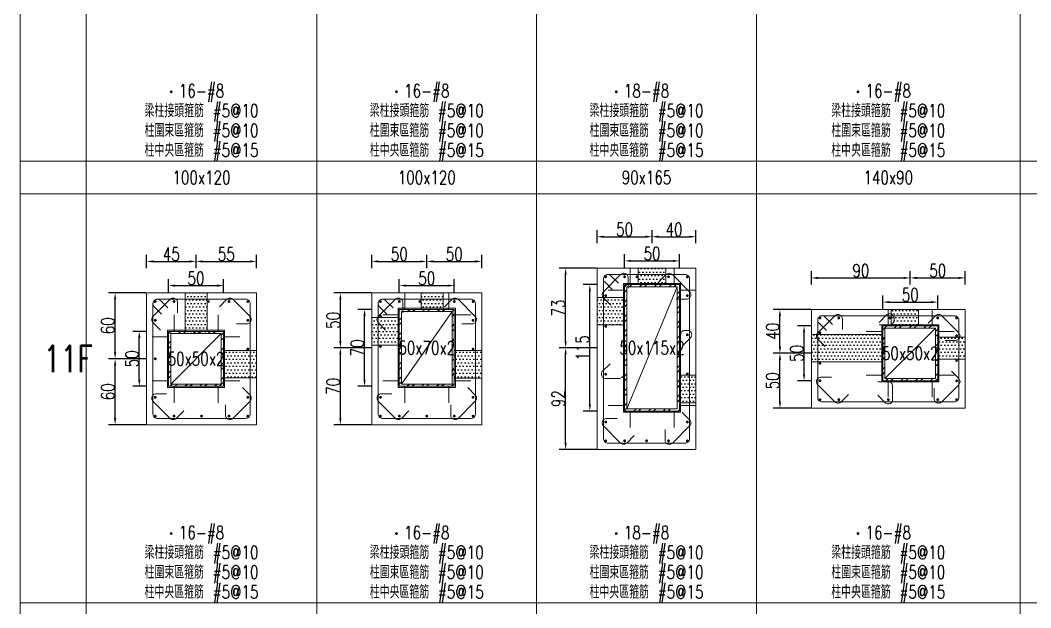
# Model space of a CAD drawing. Header units: millimetres. Extents: x 0 to 3905, y 0 to 8880.
# Drawn here: x 0 to 920, y 4447 to 4982 of the extents above; entities that cross this region are included whole.
import ezdxf
from ezdxf.enums import TextEntityAlignment as Align

# ---------------------------------------------------------------- set-up
doc = ezdxf.new("R2010")
doc.units = ezdxf.units.MM
doc.layers.get('DEFPOINTS').update_dxf_attribs({"color": 3})
for name, color, linetype in [('Hatch線', 6, 'Continuous'), ('TC-鋼粱', 132, 'Continuous'), ('主筋斷面', 2, 'Continuous'), ('文字-主筋根數', 7, 'Continuous'), ('文字-剪力筋 中央區', 7, 'Continuous'), ('文字-剪力筋-BC', 7, 'Continuous'), ('文字-剪力筋-圍束區', 7, 'Continuous'), ('文字-斷面尺寸', 7, 'Continuous'), ('文字-樓群名稱', 7, 'Continuous'), ('文字-輔助字', 7, 'Continuous'), ('柱斷面線', 4, 'Continuous'), ('標註字', 4, 'Continuous'), ('箍筋線', 1, 'Continuous'), ('網格線', 7, 'Continuous'), ('鋼柱', 11, 'Continuous')]:
    doc.layers.add(name, color=color, linetype=linetype)
doc.styles.add('note', font='txt.shx', dxfattribs={"width": 0.75, "height": 12})
doc.styles.add('txt', font='txt.shx', dxfattribs={"height": 0.2, "bigfont": 'chineset.shx'})
doc.dimstyles.new('RCAD_DIM', dxfattribs={"dimtxt": 12, "dimasz": 6, "dimexe": 6, "dimexo": 0.625, "dimtad": 1, "dimdec": 0, "dimdsep": 46, "dimtxsty": 'note', "dimcen": 2.5, "dimclrd": 256, "dimclre": 256, "dimclrt": 256, "dimadec": 0, "dimazin": 0, "dimtfac": 1, "dimtmove": 0, "dimatfit": 3, "dimfxl": 0, "dimtolj": 1, "dimarcsym": 0})

# ---------------------------------------------------------------- blocks, each defined once
blk = doc.blocks.new('*D84')
at = {"layer": 'DEFPOINTS', "color": 0}
for p in [(185, 4740.62), (135, 4734), (185, 4734)]:
    blk.add_point(p, dxfattribs=at)
at = {"layer": '標註字', "lineweight": -2}
for p, q in [((135, 4734.62), (135, 4746.62)), ((185, 4734.62), (185, 4746.62)), ((141, 4740.62), (179, 4740.62))]:
    blk.add_line(p, q, dxfattribs=at)
at = {"layer": '標註字'}
for points in [[(141, 4741.62), (141, 4739.62), (135, 4740.62)], [(179, 4739.62), (179, 4741.62), (185, 4740.62)]]:
    blk.add_solid(points, dxfattribs=at)
at = {"layer": '標註字', "insert": (160, 4747.25), "char_height": 12, "attachment_point": 5, "style": 'note'}
blk.add_mtext('\\A1;50', dxfattribs=at)
blk = doc.blocks.new('*D85')
at = {"layer": 'DEFPOINTS', "color": 0}
for p in [(108.38, 4699), (115, 4699), (115, 4649)]:
    blk.add_point(p, dxfattribs=at)
at = {"layer": '標註字', "lineweight": -2}
for p, q in [((114.38, 4699), (102.38, 4699)), ((108.38, 4655), (108.38, 4693)), ((114.38, 4649), (102.38, 4649))]:
    blk.add_line(p, q, dxfattribs=at)
at = {"layer": '標註字'}
for points in [[(109.38, 4693), (107.38, 4693), (108.38, 4699)], [(107.38, 4655), (109.38, 4655), (108.38, 4649)]]:
    blk.add_solid(points, dxfattribs=at)
at = {"layer": '標註字', "insert": (101.75, 4674), "char_height": 12, "attachment_point": 5, "rotation": 90, "style": 'note'}
blk.add_mtext('\\A1;50', dxfattribs=at)
blk = doc.blocks.new('*D86')
at = {"layer": 'DEFPOINTS', "color": 0}
for p in [(115, 4756), (160, 4762.62), (160, 4756)]:
    blk.add_point(p, dxfattribs=at)
at = {"layer": '標註字', "lineweight": -2}
for p, q in [((115, 4756.62), (115, 4768.62)), ((160, 4756.62), (160, 4768.62)), ((121, 4762.62), (154, 4762.62))]:
    blk.add_line(p, q, dxfattribs=at)
at = {"layer": '標註字'}
for points in [[(121, 4763.62), (121, 4761.62), (115, 4762.62)], [(154, 4761.62), (154, 4763.62), (160, 4762.62)]]:
    blk.add_solid(points, dxfattribs=at)
at = {"layer": '標註字', "insert": (137.5, 4769.25), "char_height": 12, "attachment_point": 5, "style": 'note'}
blk.add_mtext('\\A1;45', dxfattribs=at)
blk = doc.blocks.new('*D87')
at = {"layer": 'DEFPOINTS', "color": 0}
for p in [(160, 4756), (215, 4762.62), (215, 4756)]:
    blk.add_point(p, dxfattribs=at)
at = {"layer": '標註字', "lineweight": -2}
for p, q in [((160, 4756.62), (160, 4768.62)), ((215, 4756.62), (215, 4768.62)), ((166, 4762.62), (209, 4762.62))]:
    blk.add_line(p, q, dxfattribs=at)
at = {"layer": '標註字'}
for points in [[(166, 4763.62), (166, 4761.62), (160, 4762.62)], [(209, 4761.62), (209, 4763.62), (215, 4762.62)]]:
    blk.add_solid(points, dxfattribs=at)
at = {"layer": '標註字', "insert": (187.5, 4769.25), "char_height": 12, "attachment_point": 5, "style": 'note'}
blk.add_mtext('\\A1;55', dxfattribs=at)
blk = doc.blocks.new('*D88')
at = {"layer": 'DEFPOINTS', "color": 0}
for p in [(86.38, 4674), (115, 4674), (115, 4614)]:
    blk.add_point(p, dxfattribs=at)
at = {"layer": '標註字', "lineweight": -2}
for p, q in [((114.38, 4674), (80.38, 4674)), ((86.38, 4620), (86.38, 4668)), ((114.38, 4614), (80.38, 4614))]:
    blk.add_line(p, q, dxfattribs=at)
at = {"layer": '標註字'}
for points in [[(87.38, 4668), (85.38, 4668), (86.38, 4674)], [(85.38, 4620), (87.38, 4620), (86.38, 4614)]]:
    blk.add_solid(points, dxfattribs=at)
at = {"layer": '標註字', "insert": (79.75, 4644), "char_height": 12, "attachment_point": 5, "rotation": 90, "style": 'note'}
blk.add_mtext('\\A1;60', dxfattribs=at)
blk = doc.blocks.new('*D89')
at = {"layer": 'DEFPOINTS', "color": 0}
for p in [(86.38, 4734), (115, 4734), (115, 4674)]:
    blk.add_point(p, dxfattribs=at)
at = {"layer": '標註字', "lineweight": -2}
for p, q in [((114.38, 4734), (80.38, 4734)), ((86.38, 4680), (86.38, 4728)), ((114.38, 4674), (80.38, 4674))]:
    blk.add_line(p, q, dxfattribs=at)
at = {"layer": '標註字'}
for points in [[(87.38, 4728), (85.38, 4728), (86.38, 4734)], [(85.38, 4680), (87.38, 4680), (86.38, 4674)]]:
    blk.add_solid(points, dxfattribs=at)
at = {"layer": '標註字', "insert": (79.75, 4704), "char_height": 12, "attachment_point": 5, "rotation": 90, "style": 'note'}
blk.add_mtext('\\A1;60', dxfattribs=at)
blk = doc.blocks.new('Circle_Filled')
at = {"const_width": 0.5}
blk.add_lwpolyline([(-0.25, 0, 1), (0.25, 0, 1)], format="xyb", close=True, dxfattribs=at)
blk = doc.blocks.new('*D216')
at = {"layer": 'DEFPOINTS', "color": 0}
for p in [(395, 4740.62), (345, 4734), (395, 4734)]:
    blk.add_point(p, dxfattribs=at)
at = {"layer": '標註字', "lineweight": -2}
for p, q in [((345, 4734.62), (345, 4746.62)), ((395, 4734.62), (395, 4746.62)), ((351, 4740.62), (389, 4740.62))]:
    blk.add_line(p, q, dxfattribs=at)
at = {"layer": '標註字'}
for points in [[(351, 4741.62), (351, 4739.62), (345, 4740.62)], [(389, 4739.62), (389, 4741.62), (395, 4740.62)]]:
    blk.add_solid(points, dxfattribs=at)
at = {"layer": '標註字', "insert": (370, 4747.25), "char_height": 12, "attachment_point": 5, "style": 'note'}
blk.add_mtext('\\A1;50', dxfattribs=at)
blk = doc.blocks.new('*D217')
at = {"layer": 'DEFPOINTS', "color": 0}
for p in [(313.38, 4719), (320, 4719), (320, 4649)]:
    blk.add_point(p, dxfattribs=at)
at = {"layer": '標註字', "lineweight": -2}
for p, q in [((319.38, 4719), (307.38, 4719)), ((313.38, 4655), (313.38, 4713)), ((319.38, 4649), (307.38, 4649))]:
    blk.add_line(p, q, dxfattribs=at)
at = {"layer": '標註字'}
for points in [[(314.38, 4713), (312.38, 4713), (313.38, 4719)], [(312.38, 4655), (314.38, 4655), (313.38, 4649)]]:
    blk.add_solid(points, dxfattribs=at)
at = {"layer": '標註字', "insert": (306.75, 4684), "char_height": 12, "attachment_point": 5, "rotation": 90, "style": 'note'}
blk.add_mtext('\\A1;70', dxfattribs=at)
blk = doc.blocks.new('*D218')
at = {"layer": 'DEFPOINTS', "color": 0}
for p in [(320, 4756), (370, 4762.62), (370, 4756)]:
    blk.add_point(p, dxfattribs=at)
at = {"layer": '標註字', "lineweight": -2}
for p, q in [((320, 4756.62), (320, 4768.62)), ((370, 4756.62), (370, 4768.62)), ((326, 4762.62), (364, 4762.62))]:
    blk.add_line(p, q, dxfattribs=at)
at = {"layer": '標註字'}
for points in [[(326, 4763.62), (326, 4761.62), (320, 4762.62)], [(364, 4761.62), (364, 4763.62), (370, 4762.62)]]:
    blk.add_solid(points, dxfattribs=at)
at = {"layer": '標註字', "insert": (345, 4769.25), "char_height": 12, "attachment_point": 5, "style": 'note'}
blk.add_mtext('\\A1;50', dxfattribs=at)
blk = doc.blocks.new('*D219')
at = {"layer": 'DEFPOINTS', "color": 0}
for p in [(370, 4756), (420, 4762.62), (420, 4756)]:
    blk.add_point(p, dxfattribs=at)
at = {"layer": '標註字', "lineweight": -2}
for p, q in [((370, 4756.62), (370, 4768.62)), ((420, 4756.62), (420, 4768.62)), ((376, 4762.62), (414, 4762.62))]:
    blk.add_line(p, q, dxfattribs=at)
at = {"layer": '標註字'}
for points in [[(376, 4763.62), (376, 4761.62), (370, 4762.62)], [(414, 4761.62), (414, 4763.62), (420, 4762.62)]]:
    blk.add_solid(points, dxfattribs=at)
at = {"layer": '標註字', "insert": (395, 4769.25), "char_height": 12, "attachment_point": 5, "style": 'note'}
blk.add_mtext('\\A1;50', dxfattribs=at)
blk = doc.blocks.new('*D220')
at = {"layer": 'DEFPOINTS', "color": 0}
for p in [(291.38, 4684), (320, 4684), (320, 4614)]:
    blk.add_point(p, dxfattribs=at)
at = {"layer": '標註字', "lineweight": -2}
for p, q in [((319.38, 4684), (285.38, 4684)), ((291.38, 4620), (291.38, 4678)), ((319.38, 4614), (285.38, 4614))]:
    blk.add_line(p, q, dxfattribs=at)
at = {"layer": '標註字'}
for points in [[(292.38, 4678), (290.38, 4678), (291.38, 4684)], [(290.38, 4620), (292.38, 4620), (291.38, 4614)]]:
    blk.add_solid(points, dxfattribs=at)
at = {"layer": '標註字', "insert": (284.75, 4649), "char_height": 12, "attachment_point": 5, "rotation": 90, "style": 'note'}
blk.add_mtext('\\A1;70', dxfattribs=at)
blk = doc.blocks.new('*D221')
at = {"layer": 'DEFPOINTS', "color": 0}
for p in [(291.38, 4734), (320, 4734), (320, 4684)]:
    blk.add_point(p, dxfattribs=at)
at = {"layer": '標註字', "lineweight": -2}
for p, q in [((319.38, 4734), (285.38, 4734)), ((291.38, 4690), (291.38, 4728)), ((319.38, 4684), (285.38, 4684))]:
    blk.add_line(p, q, dxfattribs=at)
at = {"layer": '標註字'}
for points in [[(292.38, 4728), (290.38, 4728), (291.38, 4734)], [(290.38, 4690), (292.38, 4690), (291.38, 4684)]]:
    blk.add_solid(points, dxfattribs=at)
at = {"layer": '標註字', "insert": (284.75, 4709), "char_height": 12, "attachment_point": 5, "rotation": 90, "style": 'note'}
blk.add_mtext('\\A1;50', dxfattribs=at)
blk = doc.blocks.new('*D348')
at = {"layer": 'DEFPOINTS', "color": 0}
for p in [(550, 4756.5), (600, 4763.12), (600, 4756.5)]:
    blk.add_point(p, dxfattribs=at)
at = {"layer": '標註字', "lineweight": -2}
for p, q in [((550, 4757.12), (550, 4769.12)), ((600, 4757.12), (600, 4769.12)), ((556, 4763.12), (594, 4763.12))]:
    blk.add_line(p, q, dxfattribs=at)
at = {"layer": '標註字'}
for points in [[(556, 4764.12), (556, 4762.12), (550, 4763.12)], [(594, 4762.12), (594, 4764.12), (600, 4763.12)]]:
    blk.add_solid(points, dxfattribs=at)
at = {"layer": '標註字', "insert": (575, 4769.75), "char_height": 12, "attachment_point": 5, "style": 'note'}
blk.add_mtext('\\A1;50', dxfattribs=at)
blk = doc.blocks.new('*D349')
at = {"layer": 'DEFPOINTS', "color": 0}
for p in [(518.38, 4741.49), (525, 4741.49), (525, 4626.49)]:
    blk.add_point(p, dxfattribs=at)
at = {"layer": '標註字', "lineweight": -2}
for p, q in [((524.38, 4741.49), (512.38, 4741.49)), ((518.38, 4632.49), (518.38, 4735.49)), ((524.38, 4626.49), (512.38, 4626.49))]:
    blk.add_line(p, q, dxfattribs=at)
at = {"layer": '標註字'}
for points in [[(519.38, 4735.49), (517.38, 4735.49), (518.38, 4741.49)], [(517.38, 4632.49), (519.38, 4632.49), (518.38, 4626.49)]]:
    blk.add_solid(points, dxfattribs=at)
at = {"layer": '標註字', "insert": (511.75, 4683.99), "char_height": 12, "attachment_point": 5, "rotation": 90, "style": 'note'}
blk.add_mtext('\\A1;115', dxfattribs=at)
blk = doc.blocks.new('*D350')
at = {"layer": 'DEFPOINTS', "color": 0}
for p in [(575, 4785.12), (525, 4778.5), (575, 4778.5)]:
    blk.add_point(p, dxfattribs=at)
at = {"layer": '標註字', "lineweight": -2}
for p, q in [((525, 4779.12), (525, 4791.12)), ((531, 4785.12), (569, 4785.12)), ((575, 4779.12), (575, 4791.12))]:
    blk.add_line(p, q, dxfattribs=at)
at = {"layer": '標註字'}
for points in [[(531, 4786.12), (531, 4784.12), (525, 4785.12)], [(569, 4784.12), (569, 4786.12), (575, 4785.12)]]:
    blk.add_solid(points, dxfattribs=at)
at = {"layer": '標註字', "insert": (550, 4791.75), "char_height": 12, "attachment_point": 5, "style": 'note'}
blk.add_mtext('\\A1;50', dxfattribs=at)
blk = doc.blocks.new('*D351')
at = {"layer": 'DEFPOINTS', "color": 0}
for p in [(615, 4785.12), (575, 4778.5), (615, 4778.5)]:
    blk.add_point(p, dxfattribs=at)
at = {"layer": '標註字', "lineweight": -2}
for p, q in [((575, 4779.12), (575, 4791.12)), ((581, 4785.12), (609, 4785.12)), ((615, 4779.12), (615, 4791.12))]:
    blk.add_line(p, q, dxfattribs=at)
at = {"layer": '標註字'}
for points in [[(581, 4786.12), (581, 4784.12), (575, 4785.12)], [(609, 4784.12), (609, 4786.12), (615, 4785.12)]]:
    blk.add_solid(points, dxfattribs=at)
at = {"layer": '標註字', "insert": (595, 4791.75), "char_height": 12, "attachment_point": 5, "style": 'note'}
blk.add_mtext('\\A1;40', dxfattribs=at)
blk = doc.blocks.new('*D352')
at = {"layer": 'DEFPOINTS', "color": 0}
for p in [(496.38, 4683.99), (525, 4683.99), (525, 4591.5)]:
    blk.add_point(p, dxfattribs=at)
at = {"layer": '標註字', "lineweight": -2}
for p, q in [((524.38, 4683.99), (490.38, 4683.99)), ((496.38, 4597.5), (496.38, 4677.99)), ((524.38, 4591.5), (490.38, 4591.5))]:
    blk.add_line(p, q, dxfattribs=at)
at = {"layer": '標註字'}
for points in [[(497.38, 4677.99), (495.38, 4677.99), (496.38, 4683.99)], [(495.38, 4597.5), (497.38, 4597.5), (496.38, 4591.5)]]:
    blk.add_solid(points, dxfattribs=at)
at = {"layer": '標註字', "insert": (489.75, 4637.74), "char_height": 12, "attachment_point": 5, "rotation": 90, "style": 'note'}
blk.add_mtext('\\A1;92', dxfattribs=at)
blk = doc.blocks.new('*D353')
at = {"layer": 'DEFPOINTS', "color": 0}
for p in [(496.38, 4756.5), (525, 4756.5), (525, 4683.99)]:
    blk.add_point(p, dxfattribs=at)
at = {"layer": '標註字', "lineweight": -2}
for p, q in [((524.38, 4756.5), (490.38, 4756.5)), ((496.38, 4689.99), (496.38, 4750.5)), ((524.38, 4683.99), (490.38, 4683.99))]:
    blk.add_line(p, q, dxfattribs=at)
at = {"layer": '標註字'}
for points in [[(497.38, 4750.5), (495.38, 4750.5), (496.38, 4756.5)], [(495.38, 4689.99), (497.38, 4689.99), (496.38, 4683.99)]]:
    blk.add_solid(points, dxfattribs=at)
at = {"layer": '標註字', "insert": (489.75, 4720.24), "char_height": 12, "attachment_point": 5, "rotation": 90, "style": 'note'}
blk.add_mtext('\\A1;73', dxfattribs=at)
blk = doc.blocks.new('*D480')
at = {"layer": 'DEFPOINTS', "color": 0}
for p in [(785, 4719), (835, 4725.62), (835, 4719)]:
    blk.add_point(p, dxfattribs=at)
at = {"layer": '標註字', "lineweight": -2}
for p, q in [((785, 4719.62), (785, 4731.62)), ((835, 4719.62), (835, 4731.62)), ((791, 4725.62), (829, 4725.62))]:
    blk.add_line(p, q, dxfattribs=at)
at = {"layer": '標註字'}
for points in [[(791, 4726.62), (791, 4724.62), (785, 4725.62)], [(829, 4724.62), (829, 4726.62), (835, 4725.62)]]:
    blk.add_solid(points, dxfattribs=at)
at = {"layer": '標註字', "insert": (810, 4732.25), "char_height": 12, "attachment_point": 5, "style": 'note'}
blk.add_mtext('\\A1;50', dxfattribs=at)
blk = doc.blocks.new('*D481')
at = {"layer": 'DEFPOINTS', "color": 0}
for p in [(713.38, 4704), (720, 4704), (720, 4654)]:
    blk.add_point(p, dxfattribs=at)
at = {"layer": '標註字', "lineweight": -2}
for p, q in [((719.38, 4704), (707.38, 4704)), ((713.38, 4660), (713.38, 4698)), ((719.38, 4654), (707.38, 4654))]:
    blk.add_line(p, q, dxfattribs=at)
at = {"layer": '標註字'}
for points in [[(714.38, 4698), (712.38, 4698), (713.38, 4704)], [(712.38, 4660), (714.38, 4660), (713.38, 4654)]]:
    blk.add_solid(points, dxfattribs=at)
at = {"layer": '標註字', "insert": (706.75, 4679), "char_height": 12, "attachment_point": 5, "rotation": 90, "style": 'note'}
blk.add_mtext('\\A1;50', dxfattribs=at)
blk = doc.blocks.new('*D482')
at = {"layer": 'DEFPOINTS', "color": 0}
for p in [(810, 4747.62), (720, 4741), (810, 4741)]:
    blk.add_point(p, dxfattribs=at)
at = {"layer": '標註字', "lineweight": -2}
for p, q in [((720, 4741.62), (720, 4753.62)), ((726, 4747.62), (804, 4747.62)), ((810, 4741.62), (810, 4753.62))]:
    blk.add_line(p, q, dxfattribs=at)
at = {"layer": '標註字'}
for points in [[(726, 4748.62), (726, 4746.62), (720, 4747.62)], [(804, 4746.62), (804, 4748.62), (810, 4747.62)]]:
    blk.add_solid(points, dxfattribs=at)
at = {"layer": '標註字', "insert": (765, 4754.25), "char_height": 12, "attachment_point": 5, "style": 'note'}
blk.add_mtext('\\A1;90', dxfattribs=at)
blk = doc.blocks.new('*D483')
at = {"layer": 'DEFPOINTS', "color": 0}
for p in [(860, 4747.62), (810, 4741), (860, 4741)]:
    blk.add_point(p, dxfattribs=at)
at = {"layer": '標註字', "lineweight": -2}
for p, q in [((810, 4741.62), (810, 4753.62)), ((816, 4747.62), (854, 4747.62)), ((860, 4741.62), (860, 4753.62))]:
    blk.add_line(p, q, dxfattribs=at)
at = {"layer": '標註字'}
for points in [[(816, 4748.62), (816, 4746.62), (810, 4747.62)], [(854, 4746.62), (854, 4748.62), (860, 4747.62)]]:
    blk.add_solid(points, dxfattribs=at)
at = {"layer": '標註字', "insert": (835, 4754.25), "char_height": 12, "attachment_point": 5, "style": 'note'}
blk.add_mtext('\\A1;50', dxfattribs=at)
blk = doc.blocks.new('*D484')
at = {"layer": 'DEFPOINTS', "color": 0}
for p in [(691.38, 4679), (720, 4679), (720, 4629)]:
    blk.add_point(p, dxfattribs=at)
at = {"layer": '標註字', "lineweight": -2}
for p, q in [((719.38, 4679), (685.38, 4679)), ((691.38, 4635), (691.38, 4673)), ((719.38, 4629), (685.38, 4629))]:
    blk.add_line(p, q, dxfattribs=at)
at = {"layer": '標註字'}
for points in [[(692.38, 4673), (690.38, 4673), (691.38, 4679)], [(690.38, 4635), (692.38, 4635), (691.38, 4629)]]:
    blk.add_solid(points, dxfattribs=at)
at = {"layer": '標註字', "insert": (684.75, 4654), "char_height": 12, "attachment_point": 5, "rotation": 90, "style": 'note'}
blk.add_mtext('\\A1;50', dxfattribs=at)
blk = doc.blocks.new('*D485')
at = {"layer": 'DEFPOINTS', "color": 0}
for p in [(691.38, 4719), (720, 4719), (720, 4679)]:
    blk.add_point(p, dxfattribs=at)
at = {"layer": '標註字', "lineweight": -2}
for p, q in [((719.38, 4719), (685.38, 4719)), ((691.38, 4685), (691.38, 4713)), ((719.38, 4679), (685.38, 4679))]:
    blk.add_line(p, q, dxfattribs=at)
at = {"layer": '標註字'}
for points in [[(692.38, 4713), (690.38, 4713), (691.38, 4719)], [(690.38, 4685), (692.38, 4685), (691.38, 4679)]]:
    blk.add_solid(points, dxfattribs=at)
at = {"layer": '標註字', "insert": (684.75, 4699), "char_height": 12, "attachment_point": 5, "rotation": 90, "style": 'note'}
blk.add_mtext('\\A1;40', dxfattribs=at)

msp = doc.modelspace()

# ---------------------------------------------------------------- hatches: boundary and pattern name
at = {"layer": 'Hatch線'}
h = msp.add_hatch(dxfattribs=at)
h.set_pattern_fill('ANSI32', color=256, style=0)
h.paths.add_polyline_path([(550, 4626.49), (600, 4626.49), (600, 4741.49), (550, 4741.49)], flags=17)
h.paths.add_polyline_path([(552, 4628.49), (552, 4739.49), (598, 4739.49), (598, 4628.49)])
h = msp.add_hatch(dxfattribs=at)
h.set_pattern_fill('ANSI32', color=256, style=0)
h.paths.add_polyline_path([(345, 4649), (395, 4649), (395, 4719), (345, 4719)], flags=17)
h.paths.add_polyline_path([(347, 4651), (347, 4717), (393, 4717), (393, 4651)])
h = msp.add_hatch(dxfattribs=at)
h.set_pattern_fill('ANSI32', color=256, style=0)
h.paths.add_polyline_path([(785, 4654), (835, 4654), (835, 4704), (785, 4704)], flags=17)
h.paths.add_polyline_path([(787, 4656), (787, 4702), (833, 4702), (833, 4656)])
h = msp.add_hatch(dxfattribs=at)
h.set_pattern_fill('ANSI32', color=256, style=0)
h.paths.add_polyline_path([(135, 4649), (185, 4649), (185, 4699), (135, 4699)], flags=17)
h.paths.add_polyline_path([(137, 4651), (137, 4697), (183, 4697), (183, 4651)])
at = {"layer": 'TC-鋼粱'}
h = msp.add_hatch(dxfattribs=at)
h.set_pattern_fill('DOTS', color=256, scale=2, style=0)
h.paths.add_polyline_path([(587.5, 4756.5), (562.5, 4756.5), (562.5, 4741.49), (587.5, 4741.49)], flags=17)
h = msp.add_hatch(dxfattribs=at)
h.set_pattern_fill('DOTS', color=256, scale=2, style=0)
h.paths.add_polyline_path([(170, 4734), (150, 4734), (150, 4699), (170, 4699)], flags=17)
h = msp.add_hatch(dxfattribs=at)
h.set_pattern_fill('DOTS', color=256, scale=2, style=0)
h.paths.add_polyline_path([(385, 4734), (365, 4734), (365, 4719), (385, 4719)], flags=17)
h = msp.add_hatch(dxfattribs=at)
h.set_pattern_fill('DOTS', color=256, scale=2, style=0)
h.paths.add_polyline_path([(525, 4729.81), (525, 4704.81), (550, 4704.81), (550, 4729.81)], flags=17)
h = msp.add_hatch(dxfattribs=at)
h.set_pattern_fill('DOTS', color=256, scale=2, style=0)
h.paths.add_polyline_path([(817.5, 4719), (792.5, 4719), (792.5, 4704), (817.5, 4704)], flags=17)
h = msp.add_hatch(dxfattribs=at)
h.set_pattern_fill('DOTS', color=256, scale=2, style=0)
h.paths.add_polyline_path([(320, 4711.5), (320, 4686.5), (345, 4686.5), (345, 4711.5)], flags=17)
h = msp.add_hatch(dxfattribs=at)
h.set_pattern_fill('DOTS', color=256, scale=2, style=0)
h.paths.add_polyline_path([(720, 4696.19), (720, 4671.19), (785, 4671.19), (785, 4696.19)], flags=17)
h = msp.add_hatch(dxfattribs=at)
h.set_pattern_fill('DOTS', color=256, scale=2, style=0)
h.paths.add_polyline_path([(860, 4673.69), (860, 4693.69), (835, 4693.69), (835, 4673.69)], flags=17)
h = msp.add_hatch(dxfattribs=at)
h.set_pattern_fill('DOTS', color=256, scale=2, style=0)
h.paths.add_polyline_path([(215, 4656.56), (215, 4681.56), (185, 4681.56), (185, 4656.56)], flags=17)
h = msp.add_hatch(dxfattribs=at)
h.set_pattern_fill('DOTS', color=256, scale=2, style=0)
h.paths.add_polyline_path([(420, 4656.5), (420, 4681.5), (395, 4681.5), (395, 4656.5)], flags=17)
h = msp.add_hatch(dxfattribs=at)
h.set_pattern_fill('DOTS', color=256, scale=2, style=0)
h.paths.add_polyline_path([(615, 4634), (615, 4659), (600, 4659), (600, 4634)], flags=17)

# ---------------------------------------------------------------- linework, layer by layer
at = {"layer": 'DEFPOINTS', "lineweight": 5}
for points in [[(555, 4741.49), (555, 4756.49)], [(595, 4741.49), (595, 4756.49)], [(550, 4736.49), (535, 4736.49)], [(550, 4625.49), (601, 4625.49), (601, 4742.49), (549, 4742.49), (549, 4625.49), (550, 4625.49)], [(552, 4628.49), (598, 4739.49)], [(600, 4736.49), (615, 4736.49)], [(350, 4719), (350, 4734)], [(390, 4719), (390, 4734)], [(345, 4648), (396, 4648), (396, 4720), (344, 4720), (344, 4648), (345, 4648)], [(790, 4704), (790, 4719)], [(830, 4704), (830, 4719)], [(140, 4699), (140, 4714)], [(180, 4699), (180, 4714)], [(345, 4714), (330, 4714)], [(347, 4651), (393, 4717)], [(395, 4714), (410, 4714)], [(135, 4648), (186, 4648), (186, 4700), (134, 4700), (134, 4648), (135, 4648)], [(785, 4653), (836, 4653), (836, 4705), (784, 4705), (784, 4653), (785, 4653)], [(787, 4656), (833, 4702)], [(135, 4694), (120, 4694)], [(137, 4651), (183, 4697)], [(185, 4694), (200, 4694)], [(785, 4699), (770, 4699)], [(835, 4699), (850, 4699)], [(135, 4654), (120, 4654)], [(185, 4654), (200, 4654)], [(345, 4654), (330, 4654)], [(395, 4654), (410, 4654)], [(785, 4659), (770, 4659)], [(790, 4654), (790, 4639)], [(830, 4654), (830, 4639)], [(835, 4659), (850, 4659)], [(140, 4649), (140, 4634)], [(180, 4649), (180, 4634)], [(350, 4649), (350, 4634)], [(390, 4649), (390, 4634)], [(550, 4631.49), (535, 4631.49)], [(555, 4626.49), (555, 4611.49)], [(595, 4626.49), (595, 4611.49)], [(600, 4631.49), (615, 4631.49)]]:
    msp.add_lwpolyline(points, dxfattribs=at)
at = {"layer": 'TC-鋼粱', "lineweight": 5}
for points in [[(562.5, 4756.5), (562.5, 4741.49)], [(587.5, 4756.5), (587.5, 4741.49)], [(150, 4734), (150, 4699)], [(170, 4734), (170, 4699)], [(365, 4734), (365, 4719)], [(385, 4734), (385, 4719)], [(525, 4729.81), (550, 4729.81)], [(792.5, 4719), (792.5, 4704)], [(817.5, 4719), (817.5, 4704)], [(320, 4711.5), (345, 4711.5)], [(525, 4704.81), (550, 4704.81)], [(720, 4696.19), (785, 4696.19)], [(860, 4693.69), (835, 4693.69)], [(215, 4681.56), (185, 4681.56)], [(320, 4686.5), (345, 4686.5)], [(420, 4681.5), (395, 4681.5)], [(860, 4673.69), (835, 4673.69)], [(720, 4671.19), (785, 4671.19)], [(215, 4656.56), (185, 4656.56)], [(420, 4656.5), (395, 4656.5)], [(615, 4659), (600, 4659)], [(615, 4634), (600, 4634)]]:
    msp.add_lwpolyline(points, dxfattribs=at)
at = {"layer": '柱斷面線', "lineweight": 5}
for points in [[(525, 4591.5), (615, 4591.5), (615, 4756.5), (525, 4756.5), (525, 4591.5)], [(115, 4614), (215, 4614), (215, 4734), (115, 4734), (115, 4614)], [(320, 4614), (420, 4614), (420, 4734), (320, 4734), (320, 4614)], [(720, 4629), (860, 4629), (860, 4719), (720, 4719), (720, 4629)]]:
    msp.add_lwpolyline(points, dxfattribs=at)
at = {"layer": '箍筋線', "lineweight": 5}
for points in [[(553.19, 4738.31), (553.19, 4747.85), (553.13, 4748.52), (552.96, 4749.16), (552.69, 4749.77), (552.32, 4750.33), (551.86, 4750.82), (551.33, 4751.22), (550.73, 4751.52), (550.1, 4751.73), (549.43, 4751.82), (548.77, 4751.8), (548.11, 4751.67), (547.49, 4751.43), (546.91, 4751.09), (546.4, 4750.66), (530.84, 4735.1), (530.39, 4734.57), (530.05, 4733.97), (529.81, 4733.32), (529.69, 4732.63), (529.69, 4731.94), (529.81, 4731.26), (530.05, 4730.61), (530.39, 4730.01), (530.84, 4729.48), (537.58, 4722.73)], [(544.33, 4742.79), (537.58, 4749.54), (537.07, 4749.97), (536.49, 4750.31), (535.87, 4750.55), (535.22, 4750.68), (534.55, 4750.7), (533.89, 4750.61), (533.25, 4750.4), (532.66, 4750.1), (532.12, 4749.69), (531.66, 4749.21), (531.29, 4748.65), (531.02, 4748.04), (530.85, 4747.4), (530.79, 4746.73), (530.79, 4601.27), (530.86, 4600.58), (531.03, 4599.91), (531.33, 4599.28), (531.72, 4598.71), (532.21, 4598.22), (532.78, 4597.83), (533.41, 4597.53), (534.08, 4597.36), (534.77, 4597.29), (605.23, 4597.29), (605.92, 4597.36), (606.59, 4597.53), (607.22, 4597.83), (607.79, 4598.22), (608.28, 4598.71), (608.67, 4599.28), (608.97, 4599.91), (609.14, 4600.58), (609.21, 4601.27), (609.21, 4746.73), (609.14, 4747.42), (608.97, 4748.09), (608.67, 4748.72), (608.28, 4749.29), (607.79, 4749.78), (607.22, 4750.17), (606.59, 4750.47), (605.92, 4750.64), (605.23, 4750.71), (534.77, 4750.71), (534.1, 4750.65), (533.46, 4750.48), (532.85, 4750.21), (532.29, 4749.84), (531.81, 4749.38), (531.4, 4748.84), (531.1, 4748.25), (530.89, 4747.61), (530.8, 4746.95), (530.82, 4746.28), (530.95, 4745.63), (531.19, 4745.01), (531.53, 4744.43), (531.96, 4743.92), (538.71, 4737.17)], [(596.81, 4728.31), (606.35, 4728.31), (607.02, 4728.37), (607.66, 4728.54), (608.27, 4728.81), (608.83, 4729.18), (609.32, 4729.64), (609.72, 4730.17), (610.02, 4730.77), (610.23, 4731.4), (610.32, 4732.07), (610.3, 4732.73), (610.17, 4733.39), (609.93, 4734.01), (609.59, 4734.59), (609.16, 4735.1), (593.6, 4750.66), (593.07, 4751.11), (592.47, 4751.45), (591.82, 4751.69), (591.13, 4751.81), (590.44, 4751.81), (589.76, 4751.69), (589.11, 4751.45), (588.51, 4751.11), (587.98, 4750.66), (581.23, 4743.92)], [(143.19, 4715.81), (143.19, 4725.35), (143.13, 4726.02), (142.96, 4726.66), (142.69, 4727.27), (142.32, 4727.83), (141.86, 4728.32), (141.33, 4728.72), (140.73, 4729.02), (140.1, 4729.23), (139.43, 4729.32), (138.77, 4729.3), (138.11, 4729.17), (137.49, 4728.93), (136.91, 4728.59), (136.4, 4728.16), (120.84, 4712.6), (120.39, 4712.07), (120.05, 4711.47), (119.81, 4710.82), (119.69, 4710.13), (119.69, 4709.44), (119.81, 4708.76), (120.05, 4708.11), (120.39, 4707.51), (120.84, 4706.98), (127.58, 4700.23)], [(134.33, 4720.29), (127.58, 4727.04), (127.07, 4727.47), (126.49, 4727.81), (125.87, 4728.05), (125.22, 4728.18), (124.55, 4728.2), (123.89, 4728.11), (123.25, 4727.9), (122.66, 4727.6), (122.12, 4727.19), (121.66, 4726.71), (121.29, 4726.15), (121.02, 4725.54), (120.85, 4724.9), (120.79, 4724.23), (120.79, 4623.77), (120.86, 4623.08), (121.03, 4622.41), (121.33, 4621.78), (121.72, 4621.21), (122.21, 4620.72), (122.78, 4620.33), (123.41, 4620.03), (124.08, 4619.86), (124.77, 4619.79), (205.23, 4619.79), (205.92, 4619.86), (206.59, 4620.03), (207.22, 4620.33), (207.79, 4620.72), (208.28, 4621.21), (208.67, 4621.78), (208.97, 4622.41), (209.14, 4623.08), (209.21, 4623.77), (209.21, 4724.23), (209.14, 4724.92), (208.97, 4725.59), (208.67, 4726.22), (208.28, 4726.79), (207.79, 4727.28), (207.22, 4727.67), (206.59, 4727.97), (205.92, 4728.14), (205.23, 4728.21), (124.77, 4728.21), (124.1, 4728.15), (123.46, 4727.98), (122.85, 4727.71), (122.29, 4727.34), (121.81, 4726.88), (121.4, 4726.34), (121.1, 4725.75), (120.89, 4725.11), (120.8, 4724.45), (120.82, 4723.78), (120.95, 4723.13), (121.19, 4722.51), (121.53, 4721.93), (121.96, 4721.42), (128.71, 4714.67)], [(196.81, 4705.81), (206.35, 4705.81), (207.02, 4705.87), (207.66, 4706.04), (208.27, 4706.31), (208.83, 4706.68), (209.32, 4707.14), (209.72, 4707.67), (210.02, 4708.27), (210.23, 4708.9), (210.32, 4709.57), (210.3, 4710.23), (210.17, 4710.89), (209.93, 4711.51), (209.59, 4712.09), (209.16, 4712.6), (193.6, 4728.16), (193.07, 4728.61), (192.47, 4728.95), (191.82, 4729.19), (191.13, 4729.31), (190.44, 4729.31), (189.76, 4729.19), (189.11, 4728.95), (188.51, 4728.61), (187.98, 4728.16), (181.23, 4721.42)], [(348.19, 4715.81), (348.19, 4725.35), (348.13, 4726.02), (347.96, 4726.66), (347.69, 4727.27), (347.32, 4727.83), (346.86, 4728.32), (346.33, 4728.72), (345.73, 4729.02), (345.1, 4729.23), (344.43, 4729.32), (343.77, 4729.3), (343.11, 4729.17), (342.49, 4728.93), (341.91, 4728.59), (341.4, 4728.16), (325.84, 4712.6), (325.39, 4712.07), (325.05, 4711.47), (324.81, 4710.82), (324.69, 4710.13), (324.69, 4709.44), (324.81, 4708.76), (325.05, 4708.11), (325.39, 4707.51), (325.84, 4706.98), (332.58, 4700.23)], [(339.33, 4720.29), (332.58, 4727.04), (332.07, 4727.47), (331.49, 4727.81), (330.87, 4728.05), (330.22, 4728.18), (329.55, 4728.2), (328.89, 4728.11), (328.25, 4727.9), (327.66, 4727.6), (327.12, 4727.19), (326.66, 4726.71), (326.29, 4726.15), (326.02, 4725.54), (325.85, 4724.9), (325.79, 4724.23), (325.79, 4623.77), (325.86, 4623.08), (326.03, 4622.41), (326.33, 4621.78), (326.72, 4621.21), (327.21, 4620.72), (327.78, 4620.33), (328.41, 4620.03), (329.08, 4619.86), (329.77, 4619.79), (410.23, 4619.79), (410.92, 4619.86), (411.59, 4620.03), (412.22, 4620.33), (412.79, 4620.72), (413.28, 4621.21), (413.67, 4621.78), (413.97, 4622.41), (414.14, 4623.08), (414.21, 4623.77), (414.21, 4724.23), (414.14, 4724.92), (413.97, 4725.59), (413.67, 4726.22), (413.28, 4726.79), (412.79, 4727.28), (412.22, 4727.67), (411.59, 4727.97), (410.92, 4728.14), (410.23, 4728.21), (329.77, 4728.21), (329.1, 4728.15), (328.46, 4727.98), (327.85, 4727.71), (327.29, 4727.34), (326.81, 4726.88), (326.4, 4726.34), (326.1, 4725.75), (325.89, 4725.11), (325.8, 4724.45), (325.82, 4723.78), (325.95, 4723.13), (326.19, 4722.51), (326.53, 4721.93), (326.96, 4721.42), (333.71, 4714.67)], [(401.81, 4705.81), (411.35, 4705.81), (412.02, 4705.87), (412.66, 4706.04), (413.27, 4706.31), (413.83, 4706.68), (414.32, 4707.14), (414.72, 4707.67), (415.02, 4708.27), (415.23, 4708.9), (415.32, 4709.57), (415.3, 4710.23), (415.17, 4710.89), (414.93, 4711.51), (414.59, 4712.09), (414.16, 4712.6), (398.6, 4728.16), (398.07, 4728.61), (397.47, 4728.95), (396.82, 4729.19), (396.13, 4729.31), (395.44, 4729.31), (394.76, 4729.19), (394.11, 4728.95), (393.51, 4728.61), (392.98, 4728.16), (386.23, 4721.42)], [(748.19, 4700.81), (748.19, 4710.35), (748.13, 4711.02), (747.96, 4711.66), (747.69, 4712.27), (747.32, 4712.83), (746.86, 4713.32), (746.33, 4713.72), (745.73, 4714.02), (745.1, 4714.23), (744.43, 4714.32), (743.77, 4714.3), (743.11, 4714.17), (742.49, 4713.93), (741.91, 4713.59), (741.4, 4713.16), (725.84, 4697.6), (725.39, 4697.07), (725.05, 4696.47), (724.81, 4695.82), (724.69, 4695.13), (724.69, 4694.44), (724.81, 4693.76), (725.05, 4693.11), (725.39, 4692.51), (725.84, 4691.98), (732.58, 4685.23)], [(739.33, 4705.29), (732.58, 4712.04), (732.07, 4712.47), (731.49, 4712.81), (730.87, 4713.05), (730.22, 4713.18), (729.55, 4713.2), (728.89, 4713.11), (728.25, 4712.9), (727.66, 4712.6), (727.12, 4712.19), (726.66, 4711.71), (726.29, 4711.15), (726.02, 4710.54), (725.85, 4709.9), (725.79, 4709.23), (725.79, 4638.77), (725.86, 4638.08), (726.03, 4637.41), (726.33, 4636.78), (726.72, 4636.21), (727.21, 4635.72), (727.78, 4635.33), (728.41, 4635.03), (729.08, 4634.86), (729.77, 4634.79), (850.23, 4634.79), (850.92, 4634.86), (851.59, 4635.03), (852.22, 4635.33), (852.79, 4635.72), (853.28, 4636.21), (853.67, 4636.78), (853.97, 4637.41), (854.14, 4638.08), (854.21, 4638.77), (854.21, 4709.23), (854.14, 4709.92), (853.97, 4710.59), (853.67, 4711.22), (853.28, 4711.79), (852.79, 4712.28), (852.22, 4712.67), (851.59, 4712.97), (850.92, 4713.14), (850.23, 4713.21), (729.77, 4713.21), (729.1, 4713.15), (728.46, 4712.98), (727.85, 4712.71), (727.29, 4712.34), (726.81, 4711.88), (726.4, 4711.34), (726.1, 4710.75), (725.89, 4710.11), (725.8, 4709.45), (725.82, 4708.78), (725.95, 4708.13), (726.19, 4707.51), (726.53, 4706.93), (726.96, 4706.42), (733.71, 4699.67)], [(781.67, 4707.2), (788.42, 4713.95), (788.93, 4714.38), (789.51, 4714.72), (790.13, 4714.96), (790.79, 4715.09), (791.45, 4715.11), (792.11, 4715.02), (792.75, 4714.81), (793.35, 4714.51), (793.88, 4714.1), (794.34, 4713.62), (794.71, 4713.06), (794.98, 4712.45), (795.15, 4711.81), (795.21, 4711.14), (795.21, 4708.97), (795.14, 4708.28), (794.97, 4707.62), (794.67, 4706.99), (794.28, 4706.42), (793.79, 4705.93), (793.22, 4705.53), (792.59, 4705.24), (791.92, 4705.06), (791.23, 4705), (781.69, 4705)], [(841.81, 4690.81), (851.35, 4690.81), (852.02, 4690.87), (852.66, 4691.04), (853.27, 4691.31), (853.83, 4691.68), (854.32, 4692.14), (854.72, 4692.67), (855.02, 4693.27), (855.23, 4693.9), (855.32, 4694.57), (855.3, 4695.23), (855.17, 4695.89), (854.93, 4696.51), (854.59, 4697.09), (854.16, 4697.6), (838.6, 4713.16), (838.07, 4713.61), (837.47, 4713.95), (836.82, 4714.19), (836.13, 4714.31), (835.44, 4714.31), (834.76, 4714.19), (834.11, 4713.95), (833.51, 4713.61), (832.98, 4713.16), (826.23, 4706.42)], [(603.2, 4686.33), (609.95, 4693.07), (610.38, 4693.58), (610.72, 4694.16), (610.96, 4694.78), (611.09, 4695.44), (611.11, 4696.11), (611.02, 4696.77), (610.81, 4697.41), (610.51, 4698), (610.1, 4698.53), (609.62, 4698.99), (609.06, 4699.36), (608.45, 4699.64), (607.81, 4699.8), (607.14, 4699.86), (604.97, 4699.86), (604.28, 4699.8), (603.62, 4699.62), (602.99, 4699.33), (602.42, 4698.93), (601.93, 4698.44), (601.53, 4697.87), (601.24, 4697.24), (601.06, 4696.58), (601, 4695.88), (601, 4686.34)], [(536.8, 4669.57), (530.05, 4662.83), (529.62, 4662.32), (529.28, 4661.74), (529.04, 4661.12), (528.91, 4660.46), (528.89, 4659.79), (528.98, 4659.13), (529.19, 4658.5), (529.49, 4657.9), (529.9, 4657.37), (530.38, 4656.91), (530.94, 4656.54), (531.55, 4656.27), (532.19, 4656.1), (532.86, 4656.04), (545.02, 4656.04), (545.72, 4656.1), (546.38, 4656.28), (547.01, 4656.58), (547.58, 4656.97), (548.07, 4657.46), (548.47, 4658.03), (548.76, 4658.66), (548.94, 4659.33), (549, 4660.02), (549, 4669.56)], [(738.19, 4657.19), (728.65, 4657.19), (727.98, 4657.13), (727.34, 4656.96), (726.73, 4656.69), (726.17, 4656.32), (725.68, 4655.86), (725.28, 4655.33), (724.98, 4654.73), (724.77, 4654.1), (724.68, 4653.43), (724.7, 4652.77), (724.83, 4652.11), (725.07, 4651.49), (725.41, 4650.91), (725.84, 4650.4), (741.4, 4634.84), (741.93, 4634.39), (742.53, 4634.05), (743.18, 4633.81), (743.87, 4633.69), (744.56, 4633.69), (745.24, 4633.81), (745.89, 4634.05), (746.49, 4634.39), (747.02, 4634.84), (753.77, 4641.58)], [(831.81, 4647.19), (831.81, 4637.65), (831.87, 4636.98), (832.04, 4636.34), (832.31, 4635.73), (832.68, 4635.17), (833.14, 4634.68), (833.67, 4634.28), (834.27, 4633.98), (834.9, 4633.77), (835.57, 4633.68), (836.23, 4633.7), (836.89, 4633.83), (837.51, 4634.07), (838.09, 4634.41), (838.6, 4634.84), (854.16, 4650.4), (854.61, 4650.93), (854.95, 4651.53), (855.19, 4652.18), (855.31, 4652.87), (855.31, 4653.56), (855.19, 4654.24), (854.95, 4654.89), (854.61, 4655.49), (854.16, 4656.02), (847.42, 4662.77)], [(186.81, 4632.19), (186.81, 4622.65), (186.87, 4621.98), (187.04, 4621.34), (187.31, 4620.73), (187.68, 4620.17), (188.14, 4619.68), (188.67, 4619.28), (189.27, 4618.98), (189.9, 4618.77), (190.57, 4618.68), (191.23, 4618.7), (191.89, 4618.83), (192.51, 4619.07), (193.09, 4619.41), (193.6, 4619.84), (209.16, 4635.4), (209.61, 4635.93), (209.95, 4636.53), (210.19, 4637.18), (210.31, 4637.87), (210.31, 4638.56), (210.19, 4639.24), (209.95, 4639.89), (209.61, 4640.49), (209.16, 4641.02), (202.42, 4647.77)], [(391.81, 4632.19), (391.81, 4622.65), (391.87, 4621.98), (392.04, 4621.34), (392.31, 4620.73), (392.68, 4620.17), (393.14, 4619.68), (393.67, 4619.28), (394.27, 4618.98), (394.9, 4618.77), (395.57, 4618.68), (396.23, 4618.7), (396.89, 4618.83), (397.51, 4619.07), (398.09, 4619.41), (398.6, 4619.84), (414.16, 4635.4), (414.61, 4635.93), (414.95, 4636.53), (415.19, 4637.18), (415.31, 4637.87), (415.31, 4638.56), (415.19, 4639.24), (414.95, 4639.89), (414.61, 4640.49), (414.16, 4641.02), (407.42, 4647.77)], [(780.44, 4640.8), (787.19, 4634.05), (787.7, 4633.62), (788.28, 4633.28), (788.9, 4633.04), (789.55, 4632.91), (790.22, 4632.89), (790.88, 4632.98), (791.52, 4633.19), (792.11, 4633.49), (792.65, 4633.9), (793.11, 4634.38), (793.48, 4634.94), (793.75, 4635.55), (793.92, 4636.19), (793.97, 4636.86), (793.97, 4649.02), (793.91, 4649.72), (793.74, 4650.38), (793.44, 4651.01), (793.05, 4651.58), (792.56, 4652.07), (791.99, 4652.47), (791.36, 4652.76), (790.69, 4652.94), (790, 4653), (780.46, 4653)], [(133.19, 4642.19), (123.65, 4642.19), (122.98, 4642.13), (122.34, 4641.96), (121.73, 4641.69), (121.17, 4641.32), (120.68, 4640.86), (120.28, 4640.33), (119.98, 4639.73), (119.77, 4639.1), (119.68, 4638.43), (119.7, 4637.77), (119.83, 4637.11), (120.07, 4636.49), (120.41, 4635.91), (120.84, 4635.4), (136.4, 4619.84), (136.93, 4619.39), (137.53, 4619.05), (138.18, 4618.81), (138.87, 4618.69), (139.56, 4618.69), (140.24, 4618.81), (140.89, 4619.05), (141.49, 4619.39), (142.02, 4619.84), (148.77, 4626.58)], [(338.19, 4642.19), (328.65, 4642.19), (327.98, 4642.13), (327.34, 4641.96), (326.73, 4641.69), (326.17, 4641.32), (325.68, 4640.86), (325.28, 4640.33), (324.98, 4639.73), (324.77, 4639.1), (324.68, 4638.43), (324.7, 4637.77), (324.83, 4637.11), (325.07, 4636.49), (325.41, 4635.91), (325.84, 4635.4), (341.4, 4619.84), (341.93, 4619.39), (342.53, 4619.05), (343.18, 4618.81), (343.87, 4618.69), (344.56, 4618.69), (345.24, 4618.81), (345.89, 4619.05), (346.49, 4619.39), (347.02, 4619.84), (353.77, 4626.58)], [(543.19, 4619.69), (533.65, 4619.69), (532.98, 4619.63), (532.34, 4619.46), (531.73, 4619.19), (531.17, 4618.82), (530.68, 4618.36), (530.28, 4617.83), (529.98, 4617.23), (529.77, 4616.6), (529.68, 4615.93), (529.7, 4615.27), (529.83, 4614.61), (530.07, 4613.99), (530.41, 4613.41), (530.84, 4612.9), (546.4, 4597.34), (546.93, 4596.89), (547.53, 4596.55), (548.18, 4596.31), (548.87, 4596.19), (549.56, 4596.19), (550.24, 4596.31), (550.89, 4596.55), (551.49, 4596.89), (552.02, 4597.34), (558.77, 4604.08)], [(586.81, 4609.69), (586.81, 4600.15), (586.87, 4599.48), (587.04, 4598.84), (587.31, 4598.23), (587.68, 4597.67), (588.14, 4597.18), (588.67, 4596.78), (589.27, 4596.48), (589.9, 4596.27), (590.57, 4596.18), (591.23, 4596.2), (591.89, 4596.33), (592.51, 4596.57), (593.09, 4596.91), (593.6, 4597.34), (609.16, 4612.9), (609.61, 4613.43), (609.95, 4614.03), (610.19, 4614.68), (610.31, 4615.37), (610.31, 4616.06), (610.19, 4616.74), (609.95, 4617.39), (609.61, 4617.99), (609.16, 4618.52), (602.42, 4625.27)]]:
    msp.add_lwpolyline(points, dxfattribs=at)
at = {"layer": '網格線', "lineweight": 5}
for points in [[(0, 5226), (0, 4854)], [(60, 5226), (60, 4854)], [(270, 5226), (270, 4854)], [(470, 5226), (470, 4854)], [(670, 5226), (670, 4854)], [(910, 5226), (910, 4854)], [(0, 4854), (0, 4824)], [(0, 4854), (60, 4854)], [(60, 4854), (270, 4854)], [(60, 4854), (60, 4824)], [(270, 4854), (470, 4854)], [(270, 4854), (270, 4824)], [(470, 4854), (670, 4854)], [(470, 4854), (470, 4824)], [(670, 4854), (910, 4854)], [(670, 4854), (670, 4824)], [(910, 4854), (1180, 4854)], [(910, 4854), (910, 4824)], [(0, 4824), (0, 4452)], [(0, 4824), (60, 4824)], [(60, 4824), (270, 4824)], [(60, 4824), (60, 4452)], [(270, 4824), (470, 4824)], [(270, 4824), (270, 4452)], [(470, 4824), (670, 4824)], [(470, 4824), (470, 4452)], [(670, 4824), (910, 4824)], [(670, 4824), (670, 4452)], [(910, 4824), (1180, 4824)], [(910, 4824), (910, 4452)], [(0, 4452), (0, 4422)], [(0, 4452), (60, 4452)], [(60, 4452), (270, 4452)], [(60, 4452), (60, 4422)], [(270, 4452), (470, 4452)], [(270, 4452), (270, 4422)], [(470, 4452), (670, 4452)], [(470, 4452), (470, 4422)], [(670, 4452), (910, 4452)], [(670, 4452), (670, 4422)], [(910, 4452), (1180, 4452)], [(910, 4452), (910, 4422)]]:
    msp.add_lwpolyline(points, dxfattribs=at)
at = {"layer": '鋼柱', "lineweight": 5}
for points in [[(550, 4626.49), (600, 4626.49), (600, 4741.49), (550, 4741.49), (550, 4626.49)], [(552, 4628.49), (552, 4739.49), (598, 4739.49), (598, 4628.49), (552, 4628.49)], [(345, 4649), (395, 4649), (395, 4719), (345, 4719), (345, 4649)], [(347, 4651), (347, 4717), (393, 4717), (393, 4651), (347, 4651)], [(785, 4654), (835, 4654), (835, 4704), (785, 4704), (785, 4654)], [(787, 4656), (787, 4702), (833, 4702), (833, 4656), (787, 4656)], [(135, 4649), (185, 4649), (185, 4699), (135, 4699), (135, 4649)], [(137, 4651), (137, 4697), (183, 4697), (183, 4651), (137, 4651)]]:
    msp.add_lwpolyline(points, dxfattribs=at)

# ---------------------------------------------------------------- block references
at = {"layer": '主筋斷面', "lineweight": 5, "xscale": 2.539999961853027, "yscale": 2.539999961853027}
for p in [(137.42, 4917), (342.42, 4917), (542.42, 4917), (762.42, 4917), (532.86, 4748.64), (550, 4748.64), (561.23, 4748.64), (590, 4748.64), (607.14, 4748.64), (122.86, 4726.14), (140, 4726.14), (171.27, 4726.14), (190, 4726.14), (207.14, 4726.14), (327.86, 4726.14), (345, 4726.14), (363.73, 4726.14), (395, 4726.14), (412.14, 4726.14), (532.86, 4731.5), (607.14, 4731.5), (122.86, 4709), (207.14, 4709), (327.86, 4712.77), (412.14, 4709), (727.86, 4711.14), (745, 4711.14), (791.23, 4711.14), (835, 4711.14), (852.14, 4711.14), (532.86, 4703.54), (607.14, 4695.88), (727.86, 4697.46), (852.14, 4694.96), (207.14, 4682.83), (327.86, 4685.23), (412.14, 4682.77), (122.86, 4674), (852.14, 4672.42), (727.86, 4669.92), (532.86, 4660.02), (607.14, 4660.27), (727.86, 4654), (852.14, 4654), (122.86, 4639), (207.14, 4639), (327.86, 4639), (412.14, 4639), (727.86, 4636.86), (745, 4636.86), (790, 4636.86), (835, 4636.86), (852.14, 4636.86), (122.86, 4621.86), (140, 4621.86), (165, 4621.86), (190, 4621.86), (207.14, 4621.86), (327.86, 4621.86), (345, 4621.86), (370, 4621.86), (395, 4621.86), (412.14, 4621.86), (532.86, 4616.5), (607.14, 4616.5), (532.86, 4599.36), (550, 4599.36), (570, 4599.36), (590, 4599.36), (607.14, 4599.36), (137.42, 4515), (342.42, 4515), (542.42, 4515), (762.42, 4515)]:
    msp.add_blockref('Circle_Filled', p, dxfattribs=at)

# ---------------------------------------------------------------- texts
at = {"layer": '文字-主筋根數', "style": 'txt', "width": 0.75}
for s, p in [('16-#8', (165, 4917)), ('16-#8', (370, 4917)), ('18-#8', (570, 4917)), ('16-#8', (790, 4917)), ('16-#8', (165, 4515)), ('16-#8', (370, 4515)), ('18-#8', (570, 4515)), ('16-#8', (790, 4515))]:
    msp.add_text(s, height=12, dxfattribs=at).set_placement(p, align=Align.MIDDLE)
at = {"layer": '文字-剪力筋 中央區', "style": 'txt', "width": 0.75}
for p in [(165, 4863), (370, 4863), (570, 4863), (790, 4863), (165, 4461), (370, 4461), (570, 4461), (790, 4461)]:
    msp.add_text('柱中央區箍筋 #5@15', height=12, dxfattribs=at).set_placement(p, align=Align.MIDDLE)
at = {"layer": '文字-剪力筋-BC', "style": 'txt', "width": 0.75}
for p in [(165, 4899), (370, 4899), (570, 4899), (790, 4899), (165, 4497), (370, 4497), (570, 4497), (790, 4497)]:
    msp.add_text('梁柱接頭箍筋 #5@10', height=12, dxfattribs=at).set_placement(p, align=Align.MIDDLE)
at = {"layer": '文字-剪力筋-圍束區', "style": 'txt', "width": 0.75}
for p in [(165, 4881), (370, 4881), (570, 4881), (790, 4881), (165, 4479), (370, 4479), (570, 4479), (790, 4479)]:
    msp.add_text('柱圍束區箍筋 #5@10', height=12, dxfattribs=at).set_placement(p, align=Align.MIDDLE)
at = {"layer": '文字-斷面尺寸', "style": 'txt', "width": 0.75}
for s, p in [('100x120', (165, 4839)), ('100x120', (370, 4839)), ('90x165', (570, 4839)), ('140x90', (790, 4839))]:
    msp.add_text(s, height=12, dxfattribs=at).set_placement(p, align=Align.MIDDLE)
at = {"layer": '文字-樓群名稱', "style": 'txt', "width": 0.75}
msp.add_text('11F', height=24, dxfattribs=at).set_placement((43.5, 4674), align=Align.MIDDLE)
at = {"layer": '文字-輔助字', "style": 'txt', "width": 0.75}
for s, p in [('50x70x2', (370, 4684)), ('50x115x2', (575, 4683.99)), ('50x50x2', (810, 4679)), ('50x50x2', (160, 4674))]:
    msp.add_text(s, height=12, dxfattribs=at).set_placement(p, align=Align.MIDDLE)

# ---------------------------------------------------------------- dimensions: what is measured, and where the dimension line sits
at = {"layer": '標註字'}
for base, p1, p2, picture, middle in [((575, 4785.12), (525, 4778.5), (575, 4778.5), '*D350', (550, 4791.75)), ((615, 4785.12), (575, 4778.5), (615, 4778.5), '*D351', (595, 4791.75)), ((160, 4762.62), (115, 4756), (160, 4756), '*D86', (137.5, 4769.25)), ((215, 4762.62), (160, 4756), (215, 4756), '*D87', (187.5, 4769.25)), ((370, 4762.62), (320, 4756), (370, 4756), '*D218', (345, 4769.25)), ((420, 4762.62), (370, 4756), (420, 4756), '*D219', (395, 4769.25)), ((600, 4763.12), (550, 4756.5), (600, 4756.5), '*D348', (575, 4769.75)), ((185, 4740.62), (135, 4734), (185, 4734), '*D84', (160, 4747.25)), ((395, 4740.62), (345, 4734), (395, 4734), '*D216', (370, 4747.25)), ((810, 4747.62), (720, 4741), (810, 4741), '*D482', (765, 4754.25)), ((860, 4747.62), (810, 4741), (860, 4741), '*D483', (835, 4754.25)), ((835, 4725.62), (785, 4719), (835, 4719), '*D480', (810, 4732.25))]:
    dim = msp.add_linear_dim(base=base, p1=p1, p2=p2, dimstyle='RCAD_DIM', dxfattribs=at)
    dim.commit()
    dim.dimension.update_dxf_attribs({"geometry": picture, "text_midpoint": middle})
for base, p1, p2, picture, middle in [((496.38, 4756.5), (525, 4683.99), (525, 4756.5), '*D353', (489.75, 4720.24)), ((518.38, 4741.49), (525, 4626.49), (525, 4741.49), '*D349', (511.75, 4683.99)), ((86.38, 4734), (115, 4674), (115, 4734), '*D89', (79.75, 4704)), ((291.38, 4734), (320, 4684), (320, 4734), '*D221', (284.75, 4709)), ((313.38, 4719), (320, 4649), (320, 4719), '*D217', (306.75, 4684)), ((691.38, 4719), (720, 4679), (720, 4719), '*D485', (684.75, 4699)), ((713.38, 4704), (720, 4654), (720, 4704), '*D481', (706.75, 4679)), ((108.38, 4699), (115, 4649), (115, 4699), '*D85', (101.75, 4674)), ((291.38, 4684), (320, 4614), (320, 4684), '*D220', (284.75, 4649)), ((496.38, 4683.99), (525, 4591.5), (525, 4683.99), '*D352', (489.75, 4637.74)), ((86.38, 4674), (115, 4614), (115, 4674), '*D88', (79.75, 4644)), ((691.38, 4679), (720, 4629), (720, 4679), '*D484', (684.75, 4654))]:
    dim = msp.add_linear_dim(base=base, p1=p1, p2=p2, angle=90, dimstyle='RCAD_DIM', dxfattribs=at)
    dim.commit()
    dim.dimension.update_dxf_attribs({"geometry": picture, "text_midpoint": middle})

doc.saveas('drawing.dxf')
